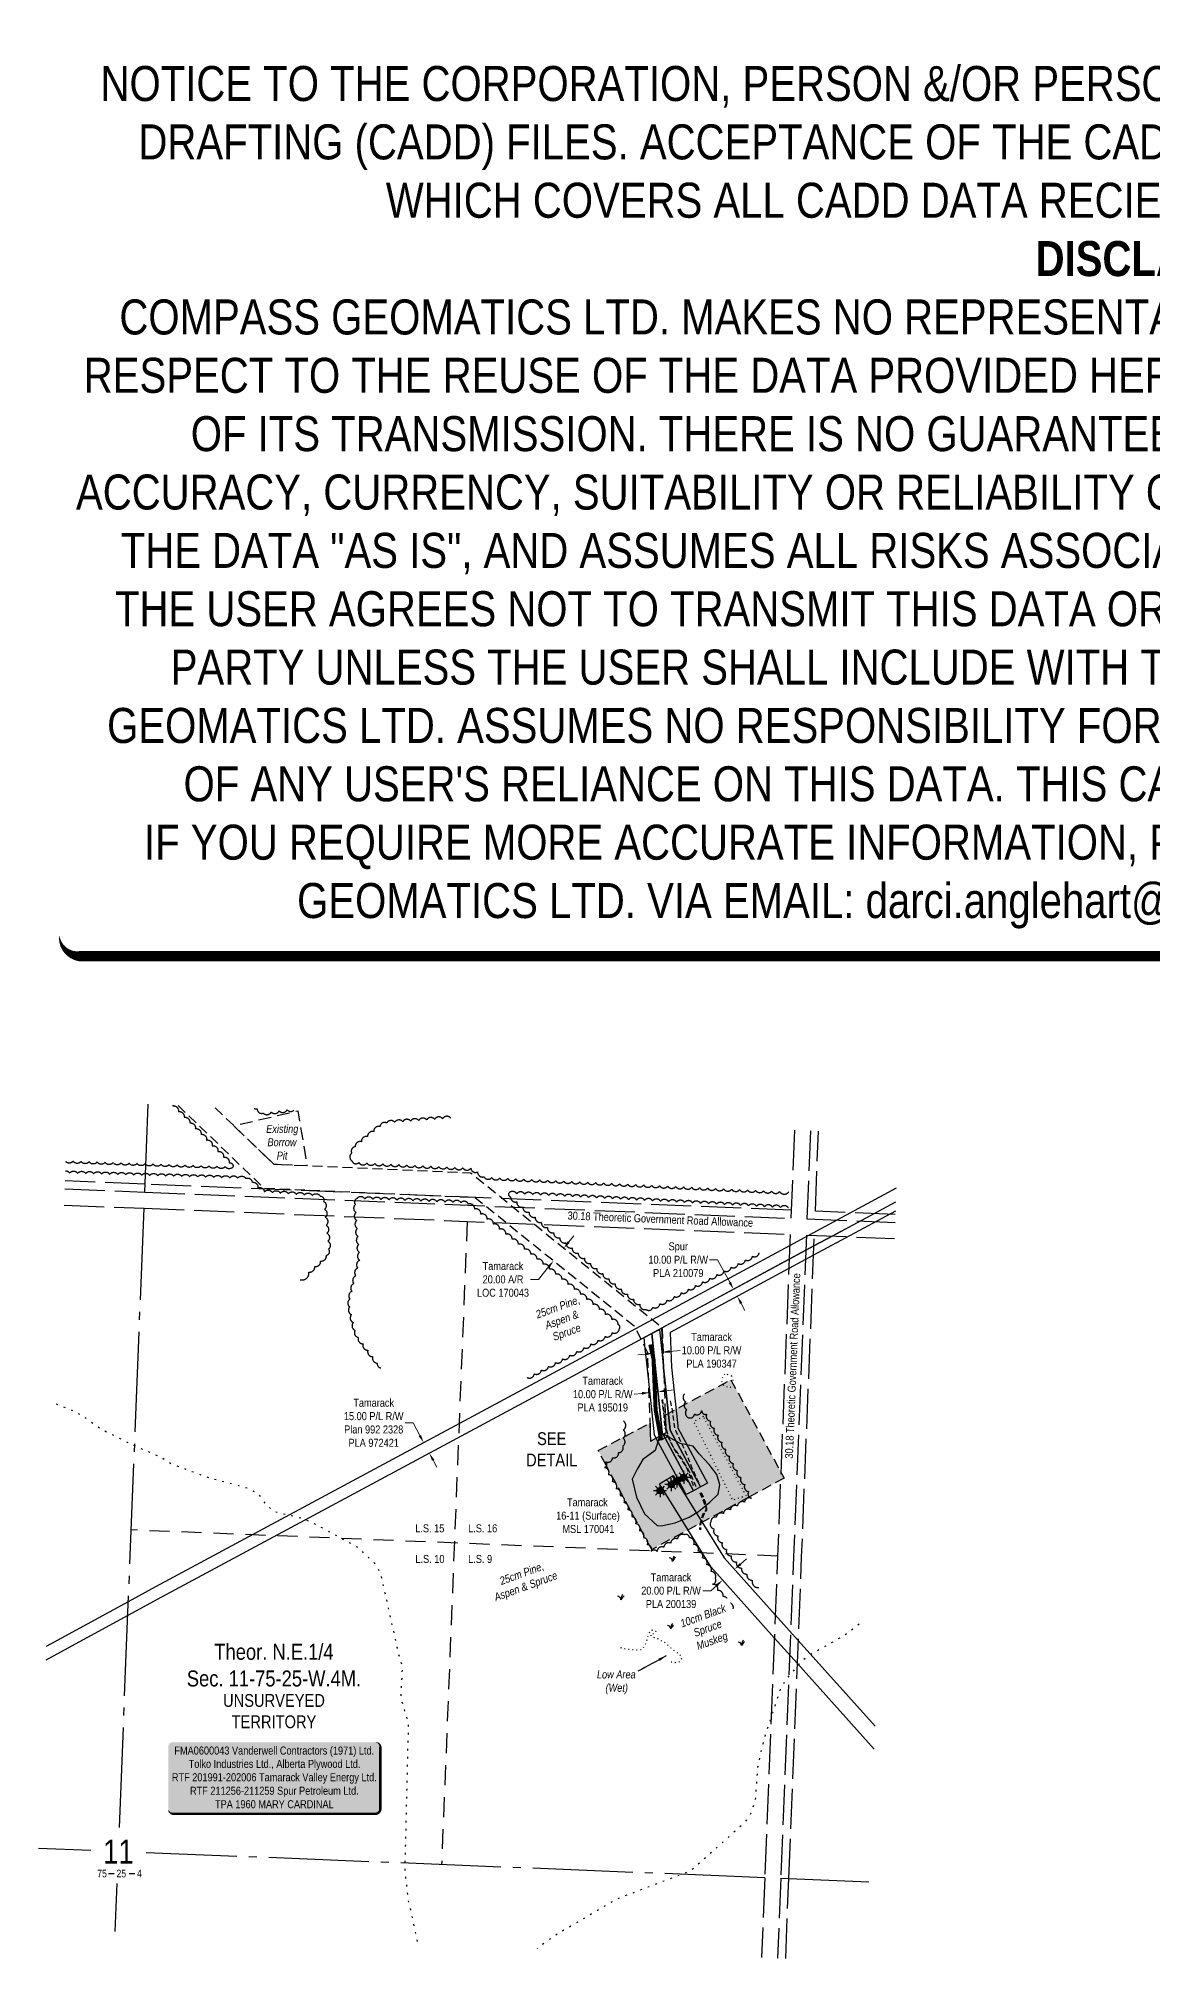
# Model space of a CAD drawing. Extents: x 324815 to 327598, y 6151655 to 6154256.
# Drawn here: x 324815 to 326206, y 6151856 to 6154256 of the extents above; entities that cross this region are included whole.
import ezdxf
from ezdxf.enums import TextEntityAlignment as Align

# ---------------------------------------------------------------- set-up
doc = ezdxf.new("R2010")
doc.units = 0
doc.header["$LTSCALE"] = 5
for name, pattern in [('0', [1, 1, 0]), ('foc-ACCESSROAD', [3.75, 2.5, -1.25]), ('foc-LSD', [8, 5, -3]), ('foc-QUARTERLINE', [33, 25, -3, 2, -3]), ('foc-TOPO', [1, 0.2, -0.8]), ('foc-UNSURVEYED', [12.5, 10, -2.5]), ('foc-WHEELTRACKS', [2, 0.4, -1.6]), ('HIDDEN2', [4.7625, 3.175, -1.5875]), ('UG_PIPE', [1.875, 1.25, -0.625])]:
    doc.linetypes.add(name, pattern=pattern)
for name, color, linetype in [('10', 1, 'Continuous'), ('9', 3, 'Continuous'), ('AS-PIPE-UG', 44, 'UG_PIPE'), ('AS-ROADS', 254, 'Continuous'), ('AS-SURFACE IMPACT', 7, 'Continuous'), ('C-AR', 13, 'foc-ACCESSROAD'), ('C-RW', 13, 'Continuous'), ('C-SYMBOL', 7, 'Continuous'), ('C-WS', 13, 'foc-ACCESSROAD'), ('C-WS-S', 13, 'Continuous'), ('F-RW', 190, 'Continuous'), ('L-DETAIL-T', 3, 'Continuous'), ('L-QSEC', 8, 'foc-QUARTERLINE'), ('L-ROAD-T', 7, 'Continuous'), ('L-SECLBL', 7, 'Continuous'), ('L-SECTION-LSD', 7, 'foc-LSD'), ('L-UNS-T', 3, 'Continuous'), ('L-USEC', 7, 'foc-UNSURVEYED'), ('P-PROPOSED-H', 21, 'Continuous'), ('T-BUSH', 110, '0'), ('T-BUSH-T', 110, 'Continuous'), ('T-EXISTING TFA', 220, 'HIDDEN2'), ('T-EXISTING TFA-T', 220, 'Continuous'), ('T-GENERAL', 48, 'foc-TOPO'), ('T-LOW-AREA', 48, 'foc-TOPO'), ('T-WATER-P3', 48, 'foc-WHEELTRACKS')]:
    doc.layers.add(name, color=color, linetype=linetype)
for name, color, linetype, lineweight in [('C-AR-T', 13, 'Continuous', 9), ('C-RW-T', 13, 'Continuous', 9), ('C-WS-T', 13, 'Continuous', 9), ('F-RW-T', 190, 'Continuous', 9), ('T-TEXT', 48, 'Continuous', 18)]:
    doc.layers.add(name, color=color, linetype=linetype, lineweight=lineweight)
doc.layers.add('DISCLAIMER', color=7, linetype='Continuous', plot=False)
doc.styles.add('100L', font='ARIALN.TTF', dxfattribs={"height": 11})
doc.styles.add('175L', font='ARIALN.TTF', dxfattribs={"height": 20})
doc.styles.add('80', font='ARIALN.TTF', dxfattribs={"height": 10})
doc.styles.add('80CG', font='ARIALN.TTF', dxfattribs={"height": 10})
doc.styles.add('80L', font='ARIALN.TTF', dxfattribs={"height": 10})
doc.styles.add('SIMPLEX', font='ARIALN.TTF')
doc.dimstyles.new('Compass 5 000', dxfattribs={"dimscale": 5, "dimtxt": 9, "dimasz": 2, "dimexe": 0.2, "dimexo": 0.0625, "dimgap": 0.5, "dimtad": 0, "dimtih": 1, "dimtoh": 1, "dimzin": 0, "dimdsep": 46, "dimtxsty": '80CG', "dimcen": 0.1, "dimse1": 1, "dimse2": 1, "dimclrd": 256, "dimclrt": 256, "dimaunit": 1, "dimadec": 4, "dimazin": 0, "dimtfac": 0.06, "dimtofl": 0, "dimtmove": 0, "dimatfit": 1, "dimfxl": 0.2, "dimtolj": 1, "dimtzin": 0, "dimlwd": -1, "dimarcsym": 0})

# ---------------------------------------------------------------- blocks, each defined once
blk = doc.blocks.new('L-SECLBL')
at = {"layer": '9', "color": 7}
for p, q in [((-5.1, -27.8), (-12.3, -27.8)), ((20.7, -27.8), (13.5, -27.8))]:
    blk.add_line(p, q, dxfattribs=at)
at = {"layer": '10', "color": 2, "style": 'SIMPLEX'}
blk.add_attdef('SEC', text='', height=30, dxfattribs=at).set_placement((0, 0), align=Align.MIDDLE)
at = {"layer": '10', "color": 5, "style": '80L'}
blk.add_attdef('TWP', text='', height=9.5, dxfattribs=at).set_placement((-14.4, -27.4), align=Align.MIDDLE_RIGHT)
blk.add_attdef('RGE', text='', height=9.5, dxfattribs=at).set_placement((3.6, -27.4), align=Align.MIDDLE_CENTER)
blk.add_attdef('MER', text='', height=9.5, dxfattribs=at).set_placement((23.2, -27.4), align=Align.MIDDLE_LEFT)
blk = doc.blocks.new('*D366')
at = {"layer": 'C-RW-T', "transparency": 16777216}
for p, q in [((325282.4, 6152526), (325272.4, 6152526)), ((325290.9, 6152510.1), (325282.4, 6152526)), ((325307.5, 6152479.3), (325312.3, 6152470.5))]:
    blk.add_line(p, q, dxfattribs=at)
for points in [[(325292.4, 6152510.9), (325289.5, 6152509.3), (325295.7, 6152501.3)], [(325309, 6152480), (325306.1, 6152478.5), (325302.8, 6152488.1)]]:
    blk.add_solid(points, dxfattribs=at)
at = {"layer": 'C-RW-T', "transparency": 16777216, "insert": (325233.3, 6152526), "char_height": 10, "attachment_point": 5, "style": '80CG'}
blk.add_mtext('\\A1;Tamarack\\P15.00 P/L R/W\\PPlan 992 2328\\PPLA 972421', dxfattribs=at)
blk = doc.blocks.new('*D367')
at = {"layer": 'F-RW-T', "transparency": 16777216}
for p, q in [((325662.8, 6152729.8), (325652.8, 6152729.8)), ((325678, 6152701.6), (325662.8, 6152729.8)), ((325692.3, 6152675.2), (325697, 6152666.4))]:
    blk.add_line(p, q, dxfattribs=at)
for points in [[(325679.5, 6152702.4), (325676.6, 6152700.8), (325682.8, 6152692.8)], [(325693.7, 6152676), (325690.8, 6152674.4), (325687.5, 6152684)]]:
    blk.add_solid(points, dxfattribs=at)
at = {"layer": 'F-RW-T', "transparency": 16777216, "insert": (325613.7, 6152729.8), "char_height": 10, "attachment_point": 5, "style": '80CG'}
blk.add_mtext('\\A1;Spur\\P10.00 P/L R/W\\PPLA 210079', dxfattribs=at)
blk = doc.blocks.new('MUSK')
at = {"layer": 'T-GENERAL', "linetype": 'Continuous'}
for centre, radius, start, end in [((-0.86, 0.03), 0.856, 357.7915, 88.2897), ((1.86, 0.15), 1.86, 140.732, 184.6871), ((1.91, -0.8), 2.08, 122.4427, 157.2145)]:
    blk.add_arc(centre, radius, start, end, dxfattribs=at)
blk = doc.blocks.new('*D370')
at = {"layer": 'C-AR-T', "transparency": 16777216}
for p, q in [((325476.8, 6152751.9), (325483.1, 6152759.7)), ((325439.1, 6152705.2), (325429.1, 6152705.2)), ((325451.7, 6152720.8), (325439.1, 6152705.2))]:
    blk.add_line(p, q, dxfattribs=at)
for points in [[(325475.5, 6152752.9), (325478.1, 6152750.8), (325470.6, 6152744.1)], [(325450.4, 6152721.8), (325453, 6152719.7), (325458, 6152728.6)]]:
    blk.add_solid(points, dxfattribs=at)
at = {"layer": 'C-AR-T', "transparency": 16777216, "insert": (325394.8, 6152705.2), "char_height": 10, "attachment_point": 5, "style": '80CG', "bg_fill": 3, "box_fill_scale": 1.1, "bg_fill_color": 256, "bg_fill_true_color": 13158600, "bg_fill_transparency": 0}
blk.add_mtext('\\A1;Tamarack\\P20.00 A/R\\PLOC 170043', dxfattribs=at)
blk = doc.blocks.new('*U396')
h = blk.add_hatch(color=255)
edge = h.paths.add_edge_path()
edge.add_line((-126.5, -45.5), (126.5, -45.5))
edge.add_arc((126.5, -39.5), 6, 270, 360)
edge.add_line((132.5, -39.5), (132.5, 38))
edge.add_arc((126.5, 38), 6, 0, 90)
edge.add_line((126.5, 44), (-126.5, 44))
edge.add_arc((-126.5, 38), 6, 90, 180)
edge.add_line((-132.5, 38), (-132.5, -39.5))
edge.add_arc((-126.5, -39.5), 6, 180, 270)
at = {"color": 44, "flags": 128}
blk.add_lwpolyline([(-126.5, -45.5, 3, 3, 0), (126.5, -45.5, 3, 3, 0.414214), (132.5, -39.5, 3, 3, 0), (132.5, 38, 3, 0, 0.414214), (126.5, 44, 0, 0, 0), (-126.5, 44, 0, 0, 0.414214), (-132.5, 38, 0, 0, 0), (-132.5, -39.5, 0, 3, 0.414214)], format="xyseb", close=True, dxfattribs=at)
at = {"color": 44, "style": '80'}
blk.add_attdef('ENTER_TEXT_001', (-36, -5), '', height=10, dxfattribs=at)
blk = doc.blocks.new('*D397')
at = {"layer": 'C-RW-T', "transparency": 16777216}
for p, q in [((325691.6, 6152349.5), (325699, 6152356.2)), ((325661.7, 6152322.9), (325654.3, 6152316.2)), ((325654.3, 6152316.2), (325644.3, 6152316.2))]:
    blk.add_line(p, q, dxfattribs=at)
for points in [[(325690.4, 6152350.8), (325692.7, 6152348.3), (325684.1, 6152342.9)], [(325660.6, 6152324.1), (325662.8, 6152321.6), (325669.2, 6152329.5)]]:
    blk.add_solid(points, dxfattribs=at)
at = {"layer": 'C-RW-T', "transparency": 16777216, "insert": (325604.7, 6152316.2), "char_height": 10, "attachment_point": 5, "style": '80CG', "bg_fill": 3, "box_fill_scale": 1.1, "bg_fill_color": 256, "bg_fill_true_color": 13158600, "bg_fill_transparency": 0}
blk.add_mtext('\\A1;Tamarack\\P20.00 P/L R/W\\PPLA 200139', dxfattribs=at)
blk = doc.blocks.new('*D492')
at = {"layer": 'C-RW-T', "transparency": 16777216}
for p, q in [((325573.3, 6152612), (325563.3, 6152610.9)), ((325603.1, 6152615.2), (325616.2, 6152616.6))]:
    blk.add_line(p, q, dxfattribs=at)
for points in [[(325573.1, 6152613.7), (325573.4, 6152610.4), (325583.2, 6152613.1)], [(325602.9, 6152616.8), (325603.3, 6152613.5), (325593.1, 6152614.1)]]:
    blk.add_solid(points, dxfattribs=at)
at = {"layer": 'C-RW-T', "transparency": 16777216, "insert": (325655.3, 6152616.6), "char_height": 10, "attachment_point": 5, "style": '80CG'}
blk.add_mtext('\\A1;Tamarack\\P10.00 P/L R/W\\PPLA 190347', dxfattribs=at)
blk = doc.blocks.new('*D493')
at = {"layer": 'C-RW-T', "transparency": 16777216}
for p, q in [((325568.4, 6152562.8), (325558.5, 6152561.8)), ((325598.3, 6152566), (325608.2, 6152567.1))]:
    blk.add_line(p, q, dxfattribs=at)
for points in [[(325568.3, 6152564.5), (325568.6, 6152561.2), (325578.4, 6152563.9)], [(325598.1, 6152567.7), (325598.4, 6152564.3), (325588.3, 6152564.9)]]:
    blk.add_solid(points, dxfattribs=at)
at = {"layer": 'C-RW-T', "transparency": 16777216, "insert": (325519.4, 6152561.8), "char_height": 10, "attachment_point": 5, "style": '80CG'}
blk.add_mtext('\\A1;Tamarack\\P10.00 P/L R/W\\PPLA 195019', dxfattribs=at)
blk = doc.blocks.new('GAS')
h = blk.add_hatch(color=255)
h.dxf.hatch_style = 1
edge = h.paths.add_edge_path()
edge.add_arc((0, 0), 0.9, 0, 360)
for p, q in [((-0.81, 0), (-1.62, 0)), ((-0.57, 0.57), (-1.14, 1.14)), ((0, 0.81), (0, 1.62)), ((0.57, 0.57), (1.14, 1.14)), ((1.62, 0), (0.81, 0)), ((-0.57, -0.57), (-1.14, -1.14)), ((0, -0.81), (0, -1.62)), ((1.14, -1.14), (0.57, -0.57))]:
    blk.add_line(p, q)
blk.add_circle((0, 0), 0.8)
blk = doc.blocks.new('Disclaimer_Legal')
at = {"layer": 'DISCLAIMER', "color": 254, "flags": 128}
blk.add_lwpolyline([(-3612.9, -1104.6, 37.5, 37.5, 0), (4096.1, -1104.6, 37.5, 37.5, 0.414214), (4171.1, -1029.6, 37.5, 37.5, 0), (4171.1, 2078.7, 37.5, 0, 0.414214), (4096.1, 2153.7, 0, 0, 0), (-3612.9, 2153.7, 0, 0, 0.414214), (-3687.9, 2078.7, 0, 0, 0), (-3687.9, -1029.6, 0, 37.5, 0.414214)], format="xyseb", close=True, dxfattribs=at)
at = {"layer": 'DISCLAIMER', "color": 254, "insert": (241.6, 533.9), "char_height": 125, "width": 7717.568, "attachment_point": 5, "style": '80'}
blk.add_mtext('NOTICE TO THE CORPORATION, PERSON &/OR PERSONS REGARDING THIS COMPUTER AIDED DESIGN AND DRAFTING (CADD) FILES. ACCEPTANCE OF THE CADD DATA IS BASED ON THE FOLLOWING DISCLAIMER WHICH COVERS ALL CADD DATA RECIEVED FROM COMPASS GEOMATICS LTD.\\P{\\fArial Narrow|b1|i0|c0|p34;DISCLAIMER}\\PCOMPASS GEOMATICS LTD. MAKES NO REPRESENTATION OR WARRANTIES, EXPRESS OR IMPLIED, WITH RESPECT TO THE REUSE OF THE DATA PROVIDED HEREWITH, REGARDLESS OF ITS FORMAT OR THE MEANS OF ITS TRANSMISSION. THERE IS NO GUARANTEE OR REPRESENTATION TO THE USER AS TO THE ACCURACY, CURRENCY, SUITABILITY OR RELIABILITY OF THIS DATA FOR ANY PURPOSE. THE USER ACCEPTS THE DATA "AS IS", AND ASSUMES ALL RISKS ASSOCIATED WITH ITS USE. BY ACCEPTANCE OF THIS DATA, THE USER AGREES NOT TO TRANSMIT THIS DATA OR PROVIDE ACCESS OR ANY PART OF IT TO ANOTHER PARTY UNLESS THE USER SHALL INCLUDE WITH THE DATA A COPY OF THIS DISCLAIMER. COMPASS GEOMATICS LTD. ASSUMES NO RESPONSIBILITY FOR ACTUAL OR CONSEQUENTIAL DAMAGE AS A RESULT OF ANY USER\'S RELIANCE ON THIS DATA. THIS CADD FILE IS FOR ILLUSTRATION PURPOSES ONLY.\\PIF YOU REQUIRE MORE ACCURATE INFORMATION, PLEASE CONTACT DARCI ANGLEHART AT COMPASS GEOMATICS LTD. VIA EMAIL: darci.anglehart@compassgeomatics.ca OR CELL: 506-961-7292', dxfattribs=at)

msp = doc.modelspace()

# ---------------------------------------------------------------- hatches: boundary and pattern name
at = {"layer": 'AS-ROADS'}
h = msp.add_hatch(color=256, dxfattribs=at)
h.dxf.hatch_style = 1
h.paths.add_polyline_path([(325601.1, 6152508.4), (325590.623, 6152514.282), (325590.992, 6152512.309), (325588.438, 6152503.448), (325584.958, 6152491.369), (325569.505, 6152480.269), (325562.361, 6152468.11), (325556.31, 6152455.433), (325561.746, 6152432.981), (325571.718, 6152412.381), (325587.259, 6152397.543), (325592.171, 6152397.258), (325609.711, 6152400.848), (325627.517, 6152408.29), (325639.13, 6152415.193), (325652.971, 6152426.993), (325663.514, 6152436.994), (325665.618, 6152448.519), (325661.83, 6152461.491), (325652.334, 6152473.881), (325640.218, 6152486.976), (325632.513, 6152496.706), (325616.116, 6152499.97)])
at = {"layer": 'P-PROPOSED-H'}
h = msp.add_hatch(color=256, dxfattribs=at)
h.dxf.hatch_style = 1
h.paths.add_polyline_path([(325578.29, 6152525.741), (325579.112, 6152503.234), (325598.738, 6152513.832), (325597.925, 6152536.079), (325679.457, 6152579.875), (325745.907, 6152456.822), (325701.896, 6152433.108), (325580.507, 6152367.65), (325523.499, 6152473.224), (325513.781, 6152491.222)])

# ---------------------------------------------------------------- linework, layer by layer
at = {"layer": 'AS-PIPE-UG', "flags": 128}
for points in [[(325632.9, 6152447.142), (325630.643, 6152453.437), (325628.394, 6152459.774), (325623.91, 6152470.448), (325617.531, 6152480.804), (325608.462, 6152493.358), (325602.771, 6152504.46), (325598.437, 6152516.346), (325596.838, 6152522.397), (325596.012, 6152534.992), (325593.626, 6152554.879)], [(325636.097, 6152446.11), (325633.488, 6152452.182), (325631.164, 6152457.851), (325624.427, 6152470.779), (325618.227, 6152481.365), (325608.857, 6152493.737), (325603.087, 6152504.929), (325599.308, 6152516.549), (325597.724, 6152522.868), (325596.554, 6152535.051), (325594.284, 6152555.026)], [(325639.585, 6152450.931), (325636.277, 6152458.128), (325631.218, 6152469.11), (325625.942, 6152482.328), (325619.613, 6152497.089), (325611.152, 6152514.713), (325609.421, 6152519.955), (325607.76, 6152532.15), (325605.968, 6152544.128), (325603.23, 6152556.294)], [(325640.501, 6152438.343), (325644.227, 6152429.747), (325645.579, 6152426.473), (325648.171, 6152419.347), (325648.214, 6152417.216), (325646.609, 6152415.168), (325644.609, 6152412.206), (325642.862, 6152406.66), (325641.008, 6152400.575), (325639.927, 6152396.621), (325640.418, 6152392.698)], [(325641.409, 6152438.759), (325645.092, 6152429.873), (325646.327, 6152426.886), (325648.577, 6152419.548), (325648.672, 6152417.108), (325646.837, 6152414.832), (325645.069, 6152411.9), (325643.392, 6152406.58), (325641.422, 6152400.228), (325640.504, 6152396.656), (325640.897, 6152392.581)], [(325642.317, 6152439.111), (325646.129, 6152430.236), (325647.249, 6152427.096), (325649.177, 6152419.874), (325649.161, 6152416.96), (325647.299, 6152414.367), (325645.561, 6152411.637), (325643.933, 6152406.725), (325641.899, 6152400.066), (325641.15, 6152396.799), (325641.53, 6152392.465)]]:
    msp.add_lwpolyline(points, dxfattribs=at)
at = {"layer": 'AS-ROADS', "const_width": 4.999, "flags": 128}
msp.add_lwpolyline([(325592.517, 6152504.13), (325585.454, 6152541.944), (325584.922, 6152554.165), (325582.828, 6152605.499), (325578.758, 6152623.84)], dxfattribs=at)
at = {"layer": 'AS-ROADS', "flags": 128}
for points in [[(325601.1, 6152508.4), (325590.623, 6152514.282), (325590.992, 6152512.309), (325588.438, 6152503.448), (325584.958, 6152491.369), (325569.505, 6152480.269), (325562.361, 6152468.11), (325556.31, 6152455.433), (325561.746, 6152432.981), (325571.718, 6152412.381), (325587.259, 6152397.543), (325592.171, 6152397.258), (325609.711, 6152400.848), (325627.517, 6152408.29), (325639.13, 6152415.193), (325652.971, 6152426.993), (325663.514, 6152436.994), (325665.618, 6152448.519), (325661.83, 6152461.491), (325652.334, 6152473.881), (325640.218, 6152486.976), (325632.513, 6152496.706), (325616.116, 6152499.97)], [(325588.441, 6152503.451), (325584.96, 6152491.37), (325569.505, 6152480.269), (325562.36, 6152468.108), (325556.308, 6152455.43), (325561.745, 6152432.975), (325571.718, 6152412.372), (325587.261, 6152397.532), (325592.174, 6152397.247), (325609.716, 6152400.837), (325627.525, 6152408.28), (325639.139, 6152415.184), (325652.982, 6152426.986), (325663.527, 6152436.988), (325665.631, 6152448.515), (325661.842, 6152461.488), (325652.345, 6152473.88), (325640.227, 6152486.977), (325632.521, 6152496.708), (325616.122, 6152499.973), (325601.104, 6152508.404)]]:
    msp.add_lwpolyline(points, close=True, dxfattribs=at)
at = {"layer": 'C-AR', "flags": 128}
msp.add_lwpolyline([(324988.885, 6152922.665), (325096.257, 6152819.388), (325360.021, 6152807.776), (325558.763, 6152647.109), (325575.046, 6152614.549), (325579.112, 6152503.234), (325598.738, 6152513.832), (325598.738, 6152513.832), (325598.738, 6152513.832), (325593.97, 6152644.365), (325354.381, 6152838.053), (325108.891, 6152848.861), (325034.058, 6152920.84)], dxfattribs=at)
at = {"layer": 'C-RW', "flags": 128}
for points in [[(324824.586, 6152246.906), (324926.87, 6152302.651), (324961.143, 6152321.329), (325474.766, 6152597.622), (325753.047, 6152747.806), (325776.713, 6152760.579), (325886.156, 6152819.642)], [(325822.303, 6152768.115), (325806.148, 6152759.391), (325783.21, 6152747.006), (325752.354, 6152730.353), (325481.918, 6152584.413), (324968.285, 6152308.139), (324926.174, 6152285.19), (324823.89, 6152229.446)], [(325858.322, 6152118), (325762.507, 6152225.162), (325733.596, 6152257.498), (325654.955, 6152345.452), (325625.638, 6152392.579), (325590.183, 6152449.574), (325607.169, 6152460.118), (325643.269, 6152402.097), (325671.021, 6152357.489), (325734.735, 6152286.237), (325763.648, 6152253.903), (325859.462, 6152146.747)]]:
    msp.add_lwpolyline(points, dxfattribs=at)
for points in [[(325632.561, 6152441.221), (325623.72, 6152436.518), (325610.142, 6152461.968), (325585.75, 6152507.431), (325584.012, 6152510.939), (325575.242, 6152593.287), (325572.543, 6152618.64), (325571.07, 6152632.515), (325580.584, 6152637.656), (325593.757, 6152513.936), (325594.554, 6152512.182), (325618.661, 6152467.268), (325632.561, 6152441.221)], [(325635.577, 6152442.849), (325632.561, 6152441.221), (325618.661, 6152467.268), (325594.57, 6152512.208), (325593.757, 6152513.936), (325580.584, 6152637.656), (325590.092, 6152642.79), (325595.203, 6152594.773), (325603.489, 6152516.949), (325641.359, 6152445.968), (325635.577, 6152442.849)]]:
    msp.add_lwpolyline(points, close=True, dxfattribs=at)
at = {"layer": 'C-WS'}
msp.add_lwpolyline([(325578.29, 6152525.741), (325579.112, 6152503.234), (325598.738, 6152513.832), (325597.925, 6152536.079), (325679.457, 6152579.875), (325745.907, 6152456.822), (325701.896, 6152433.108), (325580.507, 6152367.65), (325523.499, 6152473.224), (325513.781, 6152491.222), (325578.29, 6152525.741)], close=True, dxfattribs=at)
at = {"layer": 'F-RW', "flags": 128}
msp.add_lwpolyline([(325885.004, 6152790.605), (325782.75, 6152735.421), (325751.895, 6152718.768), (325603.589, 6152638.725), (325605.157, 6152595.563), (325612.996, 6152522.097), (325613.229, 6152519.92), (325650.181, 6152450.676), (325641.359, 6152445.968), (325603.489, 6152516.949), (325595.192, 6152594.853), (325593.39, 6152644.569), (325752.354, 6152730.353), (325783.211, 6152747.031), (325806.115, 6152759.392), (325885.464, 6152802.215)], dxfattribs=at)
at = {"layer": 'L-QSEC', "flags": 128}
for points in [[(324947.269, 6152814.216), (324951.652, 6152924.168)], [(324915.612, 6152020.169), (324946.457, 6152794.115)], [(324880.01, 6151991.584), (324814.512, 6151994.229)], [(325721.698, 6151957.582), (324949.228, 6151988.787)], [(324910.435, 6151890.286), (324912.825, 6151950.235)], [(325741.799, 6151956.785), (325851.751, 6151952.355)]]:
    msp.add_lwpolyline(points, dxfattribs=at)
at = {"layer": 'L-SECTION-LSD', "flags": 128}
for points in [[(325350.025, 6152777.813), (325318.059, 6151973.888)], [(325737.643, 6152359.546), (324930.437, 6152392.156)]]:
    msp.add_lwpolyline(points, dxfattribs=at)
at = {"layer": 'L-USEC', "flags": 128}
for points in [[(325758.75, 6152891.569), (325754.388, 6152781.611)], [(325778.851, 6152890.757), (325774.489, 6152780.801)], [(325784.932, 6152790.443), (325788.896, 6152890.352)], [(324947.659, 6152824.262), (324847.765, 6152828.297)], [(325754.786, 6152791.657), (325351.223, 6152807.959), (324947.659, 6152824.262)], [(324847.364, 6152818.251), (324947.269, 6152814.216)], [(324947.269, 6152814.216), (325350.837, 6152797.913), (325754.402, 6152781.611)], [(324846.563, 6152798.15), (324946.457, 6152794.115)], [(324946.457, 6152794.115), (325350.025, 6152777.813), (325753.59, 6152761.51)], [(325774.489, 6152780.801), (325884.439, 6152776.373)], [(325884.838, 6152786.42), (325784.932, 6152790.443)], [(325753.59, 6152761.51), (325737.643, 6152359.546), (325721.698, 6151957.582)], [(325773.691, 6152760.712), (325757.745, 6152358.749), (325741.799, 6151956.785)], [(325751.845, 6151956.367), (325767.791, 6152358.334), (325783.737, 6152760.295)], [(325753.59, 6152761.51), (325753.59, 6152761.51)], [(325773.691, 6152760.7), (325883.642, 6152756.272)], [(325721.698, 6151957.582), (325717.735, 6151857.677)], [(325741.799, 6151956.785), (325737.836, 6151856.865)], [(325747.882, 6151856.459), (325751.845, 6151956.367)]]:
    msp.add_lwpolyline(points, dxfattribs=at)
at = {"layer": 'T-BUSH', "flags": 128}
for points in [[(324982.497, 6152922.923, -0.03670515), (324982.383, 6152922.035, -0.52056705), (324989.415, 6152914.927, -0.52056705), (324996.446, 6152907.819, -0.52056705), (325003.478, 6152900.71, -0.52056705), (325010.509, 6152893.602, -0.52056705), (325017.541, 6152886.494, -0.52056705), (325024.572, 6152879.385, -0.52056705), (325031.604, 6152872.277, -0.52056705), (325038.635, 6152865.169, -0.52056705), (325045.667, 6152858.06, -0.52056705), (325052.698, 6152850.952, -0.52056705), (325057.658, 6152845.937, -0.52056705), (325047.666, 6152846.29, -0.52056705), (325037.674, 6152846.643, -0.52056705), (325027.682, 6152846.997, -0.52056705), (325017.689, 6152847.35, -0.52056705), (325007.697, 6152847.703, -0.52056705), (324997.705, 6152848.056, -0.52056705), (324987.712, 6152848.409, -0.52056705), (324977.72, 6152848.762, -0.52056705), (324967.728, 6152849.116, -0.52056705), (324957.735, 6152849.469, -0.52056705), (324947.743, 6152849.822, -0.52056705), (324937.751, 6152850.175, -0.52056705), (324927.759, 6152850.528, -0.52056705), (324917.766, 6152850.881, -0.52056705), (324907.774, 6152851.235, -0.52056705), (324897.782, 6152851.588, -0.52056705), (324887.789, 6152851.941, -0.52056705), (324877.797, 6152852.294, -0.52056705), (324867.805, 6152852.647, -0.52056705), (324857.812, 6152853, -0.44899489), (324848.72, 6152852.266, -0.44899489)], [(325084.188, 6152918.815, 0.14630245), (325087.668, 6152918.473, 0.52056705), (325095.35, 6152913.024, 0.52056705), (325105.254, 6152914.398, 0.52056705), (325115.157, 6152915.773, 0.52056705), (325125.061, 6152917.148, 0.41315158), (325133.67, 6152916.817)], [(325329.367, 6152906.839, 0.52056705), (325319.396, 6152906.087, 0.52056705), (325309.426, 6152905.335, 0.52056705), (325299.456, 6152904.583, 0.52056705), (325289.486, 6152903.831, 0.52056705), (325279.515, 6152903.079, 0.52056705), (325269.545, 6152902.327, 0.52056705), (325259.575, 6152901.575, 0.52056705), (325249.605, 6152900.823, 0.52056705), (325241.157, 6152896.25, 0.52056705), (325233.404, 6152889.937, 0.52056705), (325225.651, 6152883.624, 0.52056705), (325217.898, 6152877.31, 0.52056705), (325210.145, 6152870.997, 0.52056705), (325205.851, 6152863.126, 0.52056705), (325206.265, 6152853.136, 0.52056705), (325214.792, 6152851.185, 0.52056705), (325224.778, 6152850.68, 0.52056705), (325234.763, 6152850.174, 0.52056705), (325244.749, 6152849.669, 0.52056705), (325254.735, 6152849.163, 0.52056705), (325264.721, 6152848.658, 0.52056705), (325274.706, 6152848.153, 0.52056705), (325284.692, 6152847.647, 0.52056705), (325294.678, 6152847.142, 0.52056705), (325304.664, 6152846.636, 0.52056705), (325314.649, 6152846.131, 0.52056705), (325324.635, 6152845.626, 0.52056705), (325334.621, 6152845.12, 0.52056705), (325344.607, 6152844.615, 0.52056705), (325354.592, 6152844.109, 0.52056705), (325363.094, 6152839.579, 0.52056705), (325371.017, 6152833.48, 0.52056705), (325380.794, 6152832.426, 0.52056705), (325390.781, 6152831.943, 0.52056705), (325400.767, 6152831.459, 0.52056705), (325410.754, 6152830.976, 0.52056705), (325420.741, 6152830.493, 0.52056705), (325430.728, 6152830.01, 0.52056705), (325440.715, 6152829.527, 0.52056705), (325450.702, 6152829.043, 0.52056705), (325460.689, 6152828.56, 0.52056705), (325470.675, 6152828.077, 0.52056705), (325480.662, 6152827.594, 0.52056705), (325490.649, 6152827.11, 0.52056705), (325500.636, 6152826.627, 0.52056705), (325510.623, 6152826.144, 0.52056705), (325520.61, 6152825.661, 0.52056705), (325530.597, 6152825.178, 0.52056705), (325540.583, 6152824.694, 0.52056705), (325550.57, 6152824.211, 0.52056705), (325560.557, 6152823.728, 0.52056705), (325570.544, 6152823.245, 0.52056705), (325580.531, 6152822.761, 0.52056705), (325590.518, 6152822.278, 0.52056705), (325600.505, 6152821.795, 0.52056705), (325610.491, 6152821.312, 0.52056705), (325620.478, 6152820.829, 0.52056705), (325630.465, 6152820.345, 0.52056705), (325640.452, 6152819.862, 0.52056705), (325650.439, 6152819.379, 0.52056705), (325660.426, 6152818.896, 0.52056705), (325670.413, 6152818.412, 0.52056705), (325680.399, 6152817.929, 0.52056705), (325690.386, 6152817.446, 0.52056705), (325700.373, 6152816.963, 0.52056705), (325710.36, 6152816.48, 0.52056705), (325720.347, 6152815.996, 0.52056705), (325730.334, 6152815.513, 0.52056705), (325740.321, 6152815.03, 0.52056705), (325751.692, 6152814.48, 0.52056705)], [(324848.268, 6152840.924, -0.26240864), (324853.592, 6152838.172, -0.52056705), (324863.586, 6152837.87, -0.52056705), (324873.58, 6152837.567, -0.52056705), (324883.574, 6152837.265, -0.52056705), (324893.568, 6152836.962, -0.52056705), (324903.562, 6152836.66, -0.52056705), (324913.556, 6152836.357, -0.52056705), (324923.55, 6152836.055, -0.52056705), (324933.544, 6152835.753, -0.52056705), (324943.538, 6152835.45, -0.52056705), (324953.532, 6152835.148, -0.52056705), (324963.526, 6152834.845, -0.52056705), (324973.52, 6152834.543, -0.52056705), (324983.514, 6152834.24, -0.52056705), (324993.508, 6152833.938, -0.52056705), (325003.502, 6152833.635, -0.52056705), (325013.496, 6152833.333, -0.52056705), (325023.49, 6152833.03, -0.52056705), (325033.484, 6152832.728, -0.52056705), (325043.478, 6152832.425, -0.52056705), (325053.472, 6152832.123, -0.52056705), (325063.466, 6152831.82, -0.52056705), (325073.46, 6152831.518, -0.52056705), (325081.454, 6152826.479, -0.52056705), (325088.643, 6152819.529, -0.52056705), (325096.734, 6152814.592, -0.52056705), (325106.704, 6152813.85, -0.52056705), (325116.675, 6152813.108, -0.52056705), (325126.646, 6152812.366, -0.52056705), (325136.617, 6152811.623, -0.52056705), (325146.588, 6152810.881, -0.52056705), (325156.559, 6152810.139, -0.52056705), (325166.53, 6152809.397, -0.52056705), (325170.781, 6152802.765, -0.52056705), (325171.813, 6152792.82, -0.52056705), (325172.845, 6152782.875, -0.52056705), (325173.878, 6152772.93, -0.52056705), (325174.91, 6152762.985, -0.52056705), (325175.942, 6152753.04, -0.52056705), (325176.974, 6152743.095, -0.52056705), (325173.675, 6152734.75, -0.52056705), (325166.424, 6152727.866, -0.52056705), (325159.173, 6152720.981, -0.52056705), (325151.922, 6152714.097, -0.52056705), (325141.587, 6152704.284)], [(325425.102, 6152582.6, 0.52056705), (325433.946, 6152587.263, 0.52056705), (325442.791, 6152591.926, 0.52056705), (325451.635, 6152596.59, 0.52056705), (325460.48, 6152601.253, 0.52056705), (325469.325, 6152605.916, 0.52056705), (325478.169, 6152610.579, 0.52056705), (325487.014, 6152615.242, 0.52056705), (325495.858, 6152619.905, 0.52056705), (325504.703, 6152624.568, 0.52056705), (325513.547, 6152629.232, 0.52056705), (325522.392, 6152633.895, 0.52056705), (325531.236, 6152638.558, 0.52056705), (325540.081, 6152643.221, 0.52056705), (325538.585, 6152648.884, 0.52056705), (325530.797, 6152655.155, 0.52056705), (325523.009, 6152661.425, 0.52056705), (325515.222, 6152667.696, 0.52056705), (325507.434, 6152673.967, 0.52056705), (325499.646, 6152680.238, 0.52056705), (325491.859, 6152686.509, 0.52056705), (325484.071, 6152692.78, 0.52056705), (325476.283, 6152699.05, 0.52056705), (325468.496, 6152705.321, 0.52056705), (325460.708, 6152711.592, 0.52056705), (325452.92, 6152717.863, 0.52056705), (325445.133, 6152724.134, 0.52056705), (325437.345, 6152730.404, 0.52056705), (325429.557, 6152736.675, 0.52056705), (325421.77, 6152742.946, 0.52056705), (325413.982, 6152749.217, 0.52056705), (325406.194, 6152755.488, 0.52056705), (325398.407, 6152761.759, 0.52056705), (325390.619, 6152768.029, 0.52056705), (325382.831, 6152774.3, 0.52056705), (325375.044, 6152780.571, 0.52056705), (325367.256, 6152786.842, 0.52056705), (325359.468, 6152793.113, 0.52056705), (325351.681, 6152799.383, 0.52056705), (325342.219, 6152801.182, 0.52056705), (325332.228, 6152801.565, 0.52056705), (325322.237, 6152801.948, 0.52056705), (325312.246, 6152802.331, 0.52056705), (325302.254, 6152802.714, 0.52056705), (325292.263, 6152803.097, 0.52056705), (325282.272, 6152803.48, 0.52056705), (325272.281, 6152803.863, 0.52056705), (325262.29, 6152804.246, 0.52056705), (325252.298, 6152804.629, 0.52056705), (325242.307, 6152805.012, 0.52056705), (325232.316, 6152805.395, 0.52056705), (325222.325, 6152805.778, 0.52056705), (325212.334, 6152806.161, 0.52056705), (325210.429, 6152798.816, 0.52056705), (325211.265, 6152788.853, 0.52056705), (325212.101, 6152778.889, 0.52056705), (325212.937, 6152768.926, 0.52056705), (325213.773, 6152758.962, 0.52056705), (325214.609, 6152748.999, 0.52056705), (325215.445, 6152739.035, 0.52056705), (325215.796, 6152729.111, 0.52056705), (325213.37, 6152719.411, 0.52056705), (325210.943, 6152709.711, 0.52056705), (325208.517, 6152700.012, 0.52056705), (325206.091, 6152690.312, 0.52056705), (325203.664, 6152680.612, 0.52056705), (325203.254, 6152670.895, 0.52056705), (325205.506, 6152661.153, 0.52056705), (325207.758, 6152651.411, 0.52056705), (325210.009, 6152641.67, 0.52056705), (325214.061, 6152632.762, 0.52056705), (325220.037, 6152624.746, 0.52056705), (325226.013, 6152616.73, 0.52056705), (325231.99, 6152608.714, 0.52056705), (325237.966, 6152600.698, 0.52056705), (325242.304, 6152594.879, 0.52056705)], [(325751.39, 6152794.517, 0.52056705), (325741.405, 6152795.041, 0.52056705), (325731.42, 6152795.565, 0.52056705), (325721.435, 6152796.088, 0.52056705), (325711.45, 6152796.612, 0.52056705), (325701.466, 6152797.136, 0.52056705), (325691.481, 6152797.66, 0.52056705), (325681.496, 6152798.183, 0.52056705), (325671.511, 6152798.707, 0.52056705), (325661.526, 6152799.231, 0.52056705), (325651.542, 6152799.754, 0.52056705), (325641.557, 6152800.278, 0.52056705), (325631.572, 6152800.802, 0.52056705), (325621.587, 6152801.326, 0.52056705), (325611.602, 6152801.849, 0.52056705), (325601.618, 6152802.373, 0.52056705), (325591.633, 6152802.897, 0.52056705), (325581.648, 6152803.421, 0.52056705), (325571.663, 6152803.944, 0.52056705), (325561.678, 6152804.468, 0.52056705), (325551.693, 6152804.992, 0.52056705), (325541.709, 6152805.516, 0.52056705), (325531.724, 6152806.039, 0.52056705), (325521.739, 6152806.563, 0.52056705), (325511.754, 6152807.087, 0.52056705), (325501.769, 6152807.611, 0.52056705), (325491.785, 6152808.134, 0.52056705), (325481.8, 6152808.658, 0.52056705), (325471.815, 6152809.182, 0.52056705), (325461.83, 6152809.706, 0.52056705), (325451.845, 6152810.229, 0.52056705), (325441.861, 6152810.753, 0.52056705), (325431.876, 6152811.277, 0.52056705), (325421.891, 6152811.801, 0.52056705), (325411.906, 6152812.324, 0.52056705), (325401.921, 6152812.848, 0.52056705), (325404.288, 6152808.531, 0.52056705), (325411.969, 6152802.13, 0.52056705), (325419.65, 6152795.73, 0.52056705), (325427.332, 6152789.329, 0.52056705), (325435.013, 6152782.929, 0.52056705), (325442.695, 6152776.528, 0.52056705), (325450.376, 6152770.128, 0.52056705), (325458.057, 6152763.727, 0.52056705), (325465.739, 6152757.327, 0.52056705), (325473.42, 6152750.926, 0.52056705), (325481.102, 6152744.526, 0.52056705), (325488.783, 6152738.125, 0.52056705), (325496.465, 6152731.725, 0.52056705), (325504.146, 6152725.324, 0.52056705), (325511.827, 6152718.924, 0.52056705), (325519.509, 6152712.523, 0.52056705), (325527.19, 6152706.123, 0.52056705), (325534.872, 6152699.722, 0.52056705), (325542.553, 6152693.322, 0.52056705), (325550.235, 6152686.921, 0.52056705), (325557.916, 6152680.521, 0.52056705), (325565.597, 6152674.12, 0.52056705), (325573.279, 6152667.719, 0.52056705), (325581.941, 6152670.192, 0.52056705), (325590.836, 6152674.759, 0.52056705), (325599.73, 6152679.327, 0.52056705), (325608.624, 6152683.895, 0.52056705), (325617.518, 6152688.462, 0.52056705), (325626.413, 6152693.03, 0.52056705), (325635.307, 6152697.597, 0.52056705), (325644.201, 6152702.165, 0.52056705), (325653.095, 6152706.732, 0.52056705), (325661.99, 6152711.3, 0.52056705), (325670.884, 6152715.868, 0.52056705), (325679.778, 6152720.435, 0.52056705), (325688.673, 6152725.003, 0.52056705), (325697.567, 6152729.57, 0.52056705), (325706.461, 6152734.138, 0.52056705), (325714.644, 6152738.34, 0.52056705)], [(325621.669, 6152562.321, 0.52056705), (325622.893, 6152552.398, 0.52056705), (325624.357, 6152542.51, 0.52056705), (325626.036, 6152532.653, 0.52056705), (325634.027, 6152536.837, 0.52056705), (325643.014, 6152541.186, 0.52056705), (325649.281, 6152536.867, 0.52056705), (325654.038, 6152528.072, 0.52056705), (325658.796, 6152519.278, 0.52056705), (325663.553, 6152510.483, 0.52056705), (325668.31, 6152501.689, 0.52056705), (325673.067, 6152492.894, 0.52056705), (325677.824, 6152484.1, 0.52056705), (325682.581, 6152475.305, 0.52056705), (325687.338, 6152466.511, 0.52056705), (325692.096, 6152457.716, 0.52056705), (325696.853, 6152448.922, 0.52056705), (325701.61, 6152440.127, 0.52056705), (325705.279, 6152431.658, 0.52056705), (325696.475, 6152426.919, 0.52056705), (325687.671, 6152422.179, 0.52056705), (325678.867, 6152417.44, 0.52056705), (325670.063, 6152412.7, 0.52056705), (325661.259, 6152407.961, 0.52056705), (325654.447, 6152402.529, 0.52056705), (325658.411, 6152393.349, 0.52056705), (325663.368, 6152384.695, 0.52056705), (325668.717, 6152376.247, 0.52056705), (325674.093, 6152367.817, 0.52056705), (325679.824, 6152359.652, 0.52056705), (325686.388, 6152352.109, 0.52056705), (325692.951, 6152344.566, 0.52056705), (325699.514, 6152337.023, 0.52056705), (325706.078, 6152329.48, 0.52056705), (325714.177, 6152320.172, 0.52056705)], [(325682.348, 6152293.497, 0.52056705), (325675.933, 6152301.169, 0.52056705), (325669.517, 6152308.84, 0.52056705), (325663.102, 6152316.511, 0.52056705), (325656.687, 6152324.182, 0.52056705), (325660.107, 6152331.864, 0.52056705), (325654.721, 6152340.29, 0.52056705), (325649.335, 6152348.716, 0.52056705), (325643.949, 6152357.141, 0.52056705), (325638.563, 6152365.567, 0.52056705), (325633.177, 6152373.993, 0.52056705), (325627.791, 6152382.418, 0.52056705), (325621.31, 6152386.112, 0.52056705), (325612.771, 6152380.908, 0.52056705), (325604.231, 6152375.705, 0.52056705), (325595.691, 6152370.502, 0.52056705), (325587.151, 6152365.299, 0.52056705), (325579.919, 6152365.031, 0.52056705), (325575.074, 6152373.779, 0.52056705), (325570.229, 6152382.527, 0.52056705), (325565.385, 6152391.275, 0.52056705), (325560.54, 6152400.023, 0.52056705), (325555.695, 6152408.771, 0.52056705), (325550.85, 6152417.519, 0.52056705), (325546.005, 6152426.267, 0.52056705), (325541.161, 6152435.015, 0.52056705), (325536.316, 6152443.763, 0.52056705), (325531.471, 6152452.511, 0.52056705), (325526.626, 6152461.259, 0.52056705), (325521.782, 6152470.007, 0.52056705), (325523.215, 6152477.12, 0.52056705), (325531.711, 6152482.393, 0.52056705), (325539.232, 6152488.711, 0.52056705), (325544.467, 6152497.034, 0.52056705), (325544.771, 6152507.03, 0.52056705), (325545.075, 6152517.025, 0.52056705), (325545.413, 6152528.161, 0.52056705)]]:
    msp.add_lwpolyline(points, format="xyb", dxfattribs=at)
at = {"layer": 'T-EXISTING TFA', "flags": 128}
msp.add_lwpolyline([(325149.9, 6152847.019), (325108.946, 6152848.822), (325058.503, 6152897.341), (325138.646, 6152916.005)], close=True, dxfattribs=at)
at = {"layer": 'T-GENERAL', "flags": 128}
msp.add_lwpolyline([(325645.073, 6152533.776), (325633.115, 6152527.541), (325681.598, 6152429.608), (325698.347, 6152435.069)], close=True, dxfattribs=at)
at = {"layer": 'T-LOW-AREA', "flags": 128}
msp.add_lwpolyline([(325680.531, 6152584.327), (325671.985, 6152587.666), (325667.201, 6152579.207), (325670.48, 6152572.503), (325678.648, 6152570.061), (325682.758, 6152576.052), (325682.134, 6152581.369)], close=True, dxfattribs=at)
msp.add_lwpolyline([(325541.639, 6152245.18), (325548.384, 6152243.593), (325562.372, 6152242.404), (325568.721, 6152242.998), (325572.49, 6152248.154), (325577.252, 6152263.322), (325579.931, 6152266.891), (325582.907, 6152267.29), (325585.585, 6152265.503), (325585.089, 6152263.421), (325583.303, 6152262.331), (325580.923, 6152262.628), (325579.038, 6152261.339), (325580.03, 6152258.663), (325585.684, 6152257.275), (325595.704, 6152252.417), (325605.822, 6152243.395), (325614.155, 6152237.248), (325617.33, 6152234.671), (325617.627, 6152230.507), (325614.056, 6152226.64), (325609.989, 6152226.244), (325604.929, 6152226.838)], dxfattribs=at)
at = {"layer": 'T-WATER-P3', "flags": 128}
for points in [[(324836.652, 6152549.552), (324853.431, 6152543.152), (324869.495, 6152534.719), (324894.071, 6152517.619), (324936.798, 6152496.313), (324967.174, 6152483.469), (324980.302, 6152474.976), (325026.137, 6152457.975), (325075.891, 6152444.586), (325089.182, 6152437.163), (325097.906, 6152424.895), (325108.174, 6152415.259), (325142.694, 6152407.157), (325157.475, 6152401.051), (325212.307, 6152371.113), (325234.015, 6152351.196), (325241.739, 6152337.89), (325264.241, 6152236.991), (325268.938, 6152221.355), (325267.107, 6152182.032), (325276.494, 6152150.636), (325272.061, 6151967.063), (325275.94, 6151931.222), (325288.321, 6151875.022)], [(325839.823, 6152274.191), (325820.808, 6152260.05), (325780.432, 6152237.195), (325767.907, 6152228.182), (325749.259, 6152206.722), (325741.383, 6152194.109), (325720.613, 6152130.643), (325712.668, 6152095.58), (325709.895, 6152055.217), (325704.792, 6152038.539), (325696.136, 6152025.894), (325629.595, 6151966.137), (325536.67, 6151930.677), (325457.603, 6151884), (325437.27, 6151869.006)]]:
    msp.add_lwpolyline(points, dxfattribs=at)

# ---------------------------------------------------------------- block references
at = {"xscale": 0.35, "yscale": 0.35, "zscale": 0.35}
msp.add_blockref('Disclaimer_Legal', (326131.369, 6153495.764), dxfattribs=at)
at = {"layer": 'AS-SURFACE IMPACT'}
ref = msp.add_blockref('*U396', (325109.124, 6152082.93), dxfattribs=dict(at, xscale=0.999866, yscale=0.999866, zscale=0.999866))
ref.add_attrib('ENTER_TEXT_001', 'FMA0600043 Vanderwell Contractors (1971) Ltd.', (324984.342, 6152111.454), dxfattribs={"layer": '0', "color": 44, "height": 9.99866, "style": '80'})
ref.add_attrib('ENTER_TEXT_002', 'Tolko Industries Ltd., Alberta Plywood Ltd.', (325002.178, 6152094.79), dxfattribs={"layer": '0', "color": 44, "height": 9.99866, "style": '80'})
ref.add_attrib('ENTER_TEXT_003', 'RTF 201991-202006 Tamarack Valley Energy Ltd.', (324981.195, 6152078.084), dxfattribs={"layer": '0', "color": 44, "height": 9.99866, "style": '80'})
ref.add_attrib('ENTER_TEXT_004', 'RTF 211256-211259 Spur Petroleum Ltd.', (325003.794, 6152061.243), dxfattribs={"layer": '0', "color": 44, "height": 9.99866, "style": '80'})
ref.add_attrib('ENTER_TEXT_005', 'TPA 1960 MARY CARDINAL', (325035.048, 6152044.401), dxfattribs={"layer": '0', "color": 44, "height": 9.99866, "style": '80'})
at = {"layer": 'C-WS-S', "color": 3, "xscale": 4.999999999999997, "yscale": 4.999999999999997, "zscale": 4.999999999999997}
for p in [(325620.504, 6152457.851), (325591.025, 6152441.197), (325605.013, 6152448.764), (325611.922, 6152453.091)]:
    msp.add_blockref('GAS', p, dxfattribs=at)
at = {"layer": 'L-SECLBL', "xscale": 0.999866, "yscale": 0.999866, "zscale": 0.999866}
msp.add_blockref('L-SECLBL', (324914.417, 6151990.194), dxfattribs=at).add_auto_attribs({'SEC': '11', 'TWP': '75', 'RGE': '25', 'MER': '4'})
at = {"layer": 'T-GENERAL', "xscale": 4.999269999999996, "yscale": 4.999269999999996, "zscale": 4.999269999999996}
for p in [(325606.483, 6152352.883), (325542.102, 6152304.793), (325604.329, 6152268.431), (325692.683, 6152247.624)]:
    msp.add_blockref('MUSK', p, dxfattribs=at)

# ---------------------------------------------------------------- texts
at = {"layer": 'C-WS-T', "insert": (325460.519, 6152431.712), "char_height": 9.99866, "attachment_point": 1, "style": '80L'}
msp.add_mtext_dynamic_manual_height_columns('\\pi14.195;Tamarack\\P\\pi0.66335,t90.651;16-11 (Surface)\\P\\pi8.5,tz;MSL 170041', width=78.98342, gutter_width=50, heights=[0], dxfattribs=at)
at = {"layer": 'L-DETAIL-T', "insert": (325455.674, 6152492.874), "char_height": 15.9979, "width": 63.6276, "attachment_point": 5, "style": '80CG'}
msp.add_mtext('SEE\\PDETAIL', dxfattribs=at)
at = {"layer": 'L-ROAD-T', "insert": (325591.514, 6152785.527), "char_height": 9.99866, "width": 231.99838, "attachment_point": 2, "rotation": 357.6937, "style": '80L'}
msp.add_mtext('30.18 Theoretic Government Road Allowance', dxfattribs=at)
at = {"layer": 'T-EXISTING TFA-T', "insert": (325098.715, 6152898.378), "char_height": 9.99866, "attachment_point": 1, "style": '80L'}
msp.add_mtext_dynamic_manual_height_columns('\\pi0.32867;{\\fArial Narrow|b0|i1|c0|p34;Existing \\P\\pi1.8939;Borrow \\P\\pi13.465;Pit}', width=40.18819, gutter_width=50, heights=[0], dxfattribs=at)

# ---------------------------------------------------------------- dimensions: what is measured, and where the dimension line sits
at = {"layer": 'C-RW-T', "color": 3}
for base, p1, p2, angle, text, picture, middle in [((325593.143, 6152614.124), (325581.331, 6152630.641), (325591.272, 6152631.699), 6.075361, 'Tamarack\\P10.00 P/L R/W\\PPLA 190347', '*D492', (325655.324, 6152616.582)), ((325578.374, 6152563.886), (325585.759, 6152589.057), (325575.806, 6152587.997), 186.07912, 'Tamarack\\P10.00 P/L R/W\\PPLA 195019', '*D493', (325519.4, 6152561.768))]:
    dim = msp.add_linear_dim(base=base, p1=p1, p2=p2, angle=angle, text=text, dimstyle='Compass 5 000', dxfattribs=at)
    dim.commit()
    dim.dimension.update_dxf_attribs({"geometry": picture, "text_midpoint": middle, "dimtype": 161})
at = {"layer": 'C-RW-T'}
dim = msp.add_linear_dim(base=(325295.675, 6152501.283), p1=(325239.483, 6152454.012), p2=(325232.372, 6152467.231), angle=118.277119, text='Tamarack\\P15.00 P/L R/W\\PPlan 992 2328\\PPLA 972421', dimstyle='Compass 5 000', dxfattribs=at)
dim.commit()
dim.dimension.update_dxf_attribs({"geometry": '*D366', "text_midpoint": (325233.277, 6152526.031), "dimtype": 161})
at = {"layer": 'F-RW-T'}
dim = msp.add_linear_dim(base=(325682.784, 6152692.81), p1=(325684.413, 6152682.347), p2=(325679.673, 6152691.131), angle=118.353428, text='Spur\\P10.00 P/L R/W\\PPLA 210079', dimstyle='Compass 5 000', dxfattribs=at)
dim.commit()
dim.dimension.update_dxf_attribs({"geometry": '*D367', "text_midpoint": (325613.712, 6152729.846), "dimtype": 161})

# ---------------------------------------------------------------- next in the draw order: texts
at = {"layer": 'L-ROAD-T', "insert": (325751.555, 6152597.347), "char_height": 9.99866, "width": 237.48414, "attachment_point": 2, "rotation": 87.6937, "style": '80L', "bg_fill": 3, "box_fill_scale": 1.1, "bg_fill_color": 256, "bg_fill_transparency": 0}
msp.add_mtext('30.18 Theoretic Government Road Allowance', dxfattribs=at)
at = {"layer": 'L-SECTION-LSD', "attachment_point": 1, "style": '100L', "bg_fill": 3, "box_fill_scale": 1.5, "bg_fill_color": 256, "bg_fill_transparency": 0}
for s, width, insert, char_height in [('\\pi1.8505;L.S. 15', 36.85945, (325283.341, 6152399.179), 9.99866), ('L.S. 16', 36.94144, (325351.292, 6152399.179), 9.9987), ('\\pi2.0338;L.S. 10', 36.95405, (325283.341, 6152360.9), 9.99866), ('L.S. 9', 30.52728, (325351.292, 6152360.9), 9.9987)]:
    msp.add_mtext_dynamic_manual_height_columns(s, width=width, gutter_width=55, heights=[0], dxfattribs=dict(at, insert=insert, char_height=char_height))
at = {"layer": 'L-UNS-T', "color": 3, "insert": (325108.732, 6152165.602), "char_height": 15.99786, "attachment_point": 5, "style": '80L', "bg_fill": 3, "box_fill_scale": 1.1, "bg_fill_color": 256, "bg_fill_transparency": 0}
msp.add_mtext_dynamic_manual_height_columns('UNSURVEYED TERRITORY', width=126.41375, gutter_width=47.5, heights=[0], dxfattribs=at)

# ---------------------------------------------------------------- next in the draw order: dimensions: what is measured, and where the dimension line sits
at = {"layer": 'C-AR-T'}
dim = msp.add_linear_dim(base=(325457.986, 6152728.561), p1=(325521.705, 6152702.763), p2=(325509.133, 6152687.212), angle=231.0472, text='Tamarack\\P20.00 A/R\\PLOC 170043', dimstyle='Compass 5 000', override={"dimtfill": 1}, dxfattribs=at)
dim.commit()
dim.dimension.update_dxf_attribs({"geometry": '*D370', "text_midpoint": (325394.775, 6152705.17), "dimtype": 161})
at = {"layer": 'C-RW-T'}
dim = msp.add_linear_dim(base=(325669.187, 6152329.548), p1=(325833.866, 6152175.375), p2=(325818.955, 6152162.043), angle=221.800303, text='Tamarack\\P20.00 P/L R/W\\PPLA 200139', dimstyle='Compass 5 000', override={"dimtfill": 1}, dxfattribs=at)
dim.commit()
dim.dimension.update_dxf_attribs({"geometry": '*D397', "text_midpoint": (325604.738, 6152316.217), "dimtype": 161})

# ---------------------------------------------------------------- next in the draw order: texts
at = {"layer": 'C-SYMBOL', "color": 3, "insert": (325108.732, 6152249.841), "char_height": 19.99732, "width": 215.95551, "attachment_point": 2, "style": '175L', "bg_fill": 3, "box_fill_scale": 1.1, "bg_fill_color": 256, "bg_fill_transparency": 0}
msp.add_mtext('Theor. N.E.1/4 \\PSec. 11-75-25-W.4M.', dxfattribs=at)
at = {"layer": 'T-BUSH-T', "insert": (325430.785, 6152664.31), "char_height": 9.99866, "attachment_point": 1, "rotation": 20, "style": '80L'}
msp.add_mtext_dynamic_manual_height_columns('\\pi4.0608;{\\fArial Narrow|b0|i1|c0|p34;25cm Pine, \\P\\pi10.233;Aspen & \\P\\pi14.199;Spruce}', width=63.59162, gutter_width=50, heights=[0], dxfattribs=at)
at = {"layer": 'T-BUSH-T', "insert": (325376.832, 6152328.058), "char_height": 9.99866, "attachment_point": 1, "rotation": 20, "style": '80L', "bg_fill": 2}
msp.add_mtext_dynamic_manual_height_columns('\\pi13.566;{\\fArial Narrow|b0|i1|c0|p34;25cm Pine, \\P\\pi0.055032;Aspen & Spruce}', width=82.60242, gutter_width=50, heights=[0], dxfattribs=at)
at = {"layer": 'T-TEXT', "insert": (325504.912, 6152216.562), "char_height": 9.99866, "attachment_point": 1, "style": '80L', "bg_fill": 2}
msp.add_mtext_dynamic_manual_height_columns('\\pi7.2161;{\\fArial Narrow|b0|i1|c0|p34;Low Area\\P\\pi17.927;(Wet)}', width=62.21564, gutter_width=50, heights=[0], dxfattribs=at)

# ---------------------------------------------------------------- next in the draw order: leaders
at = {"layer": 'T-TEXT', "path_type": 1}
msp.add_leader([(325598.627, 6152234.743), (325563.237, 6152215.459)], dimstyle='Compass 5 000', override={"dimgap": 0.5, "dimtad": 0}, dxfattribs=at)

# ---------------------------------------------------------------- next in the draw order: texts
at = {"layer": 'T-BUSH-T', "insert": (325611.395, 6152278.249), "char_height": 9.99866, "attachment_point": 1, "rotation": 20, "style": '80L', "bg_fill": 2}
msp.add_mtext_dynamic_manual_height_columns('\\pi3.9946;{\\fArial Narrow|b0|i1|c0|p34;10cm Black \\P\\pi15.456;Spruce\\P\\pi13.287;\\C48;Muskeg}', width=66.10559, gutter_width=50, heights=[0], dxfattribs=at)

doc.saveas('drawing.dxf')
